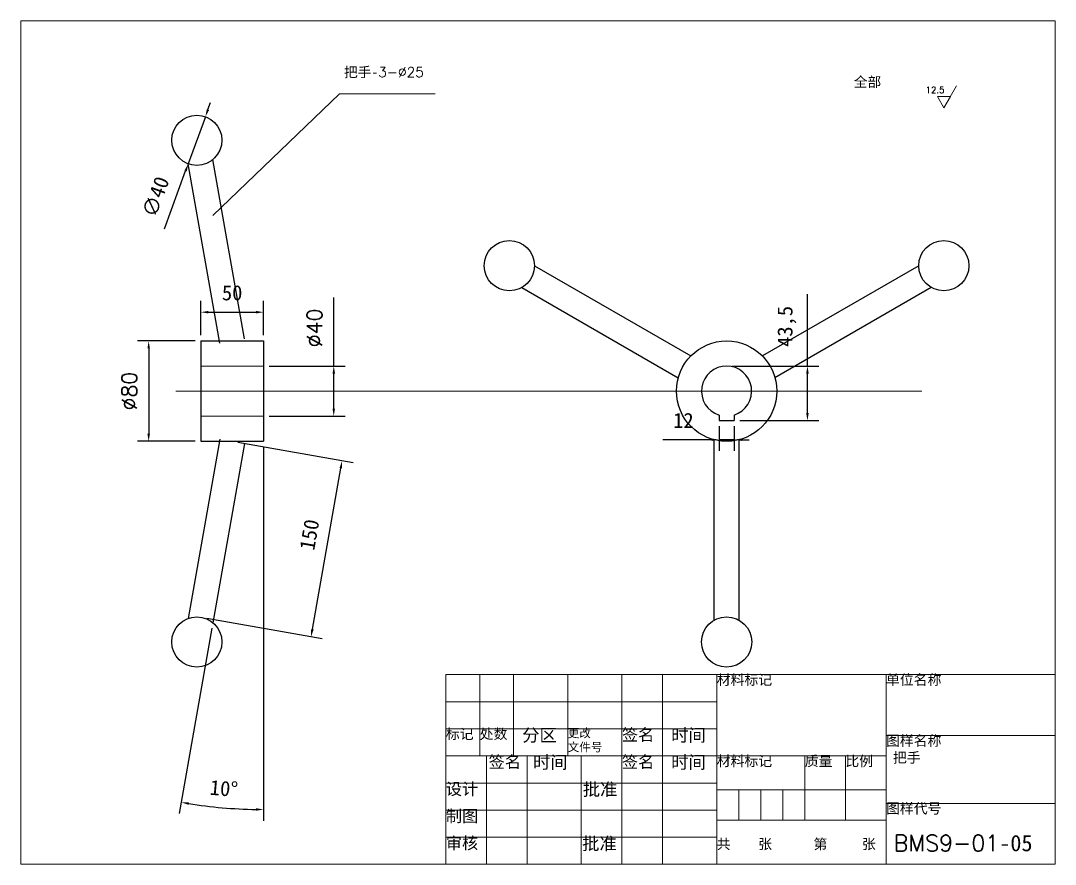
# Model space of a CAD drawing. Header units: millimetres. Extents: x 27179 to 44376, y -2108 to 7885.
# Drawn here: x 30071 to 30896, y 2471 to 3144 of the extents above; entities that cross this region are included whole.
import ezdxf
from ezdxf.lldxf.tags import DXFTag

# ---------------------------------------------------------------- set-up
doc = ezdxf.new("R2010")
doc.units = ezdxf.units.MM
doc.layers.add('中心线层', color=1, linetype='CENTER', lineweight=9)
doc.layers.add('标注层', color=5, linetype='Continuous', lineweight=9)
doc.styles.get("Standard").update_dxf_attribs({"font": ''})
doc.styles.get('Standard').set_extended_font_data('SimSun')
tags = doc.linetypes.add('ACAD_ISO03W100', pattern=[30, 12, -18]).pattern_tags.tags
tags[6:7] = [DXFTag(74, 4), DXFTag(75, 0), DXFTag(340, '0'), DXFTag(46, 1.0), DXFTag(50, 0.0), DXFTag(44, 0.0), DXFTag(45, 0.0)]
tags[4:5] = [DXFTag(74, 4), DXFTag(75, 0), DXFTag(340, '0'), DXFTag(46, 1.0), DXFTag(50, 0.0), DXFTag(44, 0.0), DXFTag(45, 0.0)]
tags = doc.linetypes.add('CENTER', pattern=[50.8, 31.75, -6.35, 6.35, -6.35]).pattern_tags.tags
tags[10:11] = [DXFTag(74, 4), DXFTag(75, 0), DXFTag(340, '0'), DXFTag(46, 1.0), DXFTag(50, 0.0), DXFTag(44, 0.0), DXFTag(45, 0.0)]
tags[8:9] = [DXFTag(74, 4), DXFTag(75, 0), DXFTag(340, '0'), DXFTag(46, 1.0), DXFTag(50, 0.0), DXFTag(44, 0.0), DXFTag(45, 0.0)]
tags[6:7] = [DXFTag(74, 4), DXFTag(75, 0), DXFTag(340, '0'), DXFTag(46, 1.0), DXFTag(50, 0.0), DXFTag(44, 0.0), DXFTag(45, 0.0)]
tags[4:5] = [DXFTag(74, 4), DXFTag(75, 0), DXFTag(340, '0'), DXFTag(46, 1.0), DXFTag(50, 0.0), DXFTag(44, 0.0), DXFTag(45, 0.0)]
doc.dimstyles.new('ISO-25', dxfattribs={"dimscale": 20, "dimtxt": 2.5, "dimasz": 2.5, "dimexe": 1.25, "dimexo": 0.625, "dimtad": 1, "dimtxsty": 'Standard', "dimcen": 2.5, "dimadec": 0, "dimazin": 0, "dimtfac": 1, "dimtmove": 0, "dimatfit": 3, "dimfxl": 1, "dimarcsym": 0})

# ---------------------------------------------------------------- blocks, each defined once
blk = doc.blocks.new('*D64')
at = {"layer": 'Defpoints', "color": 0, "lineweight": 9, "transparency": 16777216}
for p in [(30264.4, 2911.32), (30214.4, 2888.4), (30264.4, 2888.4)]:
    blk.add_point(p, dxfattribs=at)
at = {"layer": '标注层', "color": 0, "lineweight": -2, "transparency": 16777216}
for p, q in [((30214.4, 2892.9), (30214.4, 2920.32)), ((30264.4, 2892.9), (30264.4, 2920.32)), ((30220.4, 2911.32), (30258.4, 2911.32))]:
    blk.add_line(p, q, dxfattribs=at)
at = {"layer": '标注层', "color": 0, "lineweight": 9, "transparency": 16777216}
for points in [[(30220.4, 2912.32), (30220.4, 2910.32), (30214.4, 2911.32)], [(30258.4, 2912.32), (30258.4, 2910.32), (30264.4, 2911.32)]]:
    blk.add_solid(points, dxfattribs=at)
at = {"layer": '标注层', "color": 0, "transparency": 16777216, "insert": (30239.4, 2926.7), "char_height": 12, "attachment_point": 5}
blk.add_mtext('50', dxfattribs=at)
blk = doc.blocks.new('*D65')
at = {"layer": 'Defpoints', "color": 0, "lineweight": 9, "transparency": 16777216}
for p in [(30214.4, 2888.4), (30172.82, 2808.4), (30214.4, 2808.4)]:
    blk.add_point(p, dxfattribs=at)
at = {"layer": '标注层', "color": 0, "lineweight": -2, "transparency": 16777216}
for p, q in [((30209.9, 2888.4), (30163.82, 2888.4)), ((30172.82, 2882.4), (30172.82, 2814.4)), ((30209.9, 2808.4), (30163.82, 2808.4))]:
    blk.add_line(p, q, dxfattribs=at)
at = {"layer": '标注层', "color": 0, "lineweight": 9, "transparency": 16777216}
for points in [[(30171.82, 2882.4), (30173.82, 2882.4), (30172.82, 2888.4)], [(30171.82, 2814.4), (30173.82, 2814.4), (30172.82, 2808.4)]]:
    blk.add_solid(points, dxfattribs=at)
at = {"layer": '标注层', "color": 0, "transparency": 16777216, "insert": (30157.45, 2848.4), "char_height": 12, "attachment_point": 5, "rotation": 90}
blk.add_mtext('{\\Ftxt.shx|c0;%%C80}', dxfattribs=at)
blk = doc.blocks.new('*D66')
at = {"layer": 'Defpoints', "color": 0, "lineweight": 9, "transparency": 16777216}
for p in [(30264.4, 2888.4), (30249.25, 2806.67), (30264.4, 2808.4), (30224.05, 2663.72), (30220.55, 2517.38)]:
    blk.add_point(p, dxfattribs=at)
at = {"layer": '标注层', "color": 0, "lineweight": -2, "transparency": 16777216}
for p, q in [((30264.4, 2803.9), (30264.4, 2505.83)), ((30223.27, 2659.29), (30197.24, 2511.71))]:
    blk.add_line(p, q, dxfattribs=at)
blk.add_arc((30264.4, 2892.6), 377.77, 260.91003, 269.08997, dxfattribs=at)
at = {"layer": '标注层', "color": 0, "lineweight": 9, "transparency": 16777216}
for points in [[(30204.56, 2518.59), (30204.89, 2520.56), (30198.8, 2520.57)], [(30258.41, 2515.88), (30258.4, 2513.88), (30264.4, 2514.83)]]:
    blk.add_solid(points, dxfattribs=at)
at = {"layer": '标注层', "color": 0, "transparency": 16777216, "insert": (30232.82, 2531.58), "char_height": 12, "attachment_point": 5, "rotation": 355}
blk.add_mtext('10°', dxfattribs=at)
blk = doc.blocks.new('*D67')
at = {"layer": 'Defpoints', "color": 0, "lineweight": 9, "transparency": 16777216}
for p in [(30218.03, 3067.2), (30204.35, 3029.61)]:
    blk.add_point(p, dxfattribs=at)
at = {"layer": '标注层', "color": 0, "lineweight": -2, "transparency": 16777216}
for p, q in [((30220.08, 3072.83), (30222.14, 3078.47)), ((30218.03, 3067.2), (30204.35, 3029.61)), ((30185.49, 2977.78), (30202.3, 3023.97))]:
    blk.add_line(p, q, dxfattribs=at)
at = {"layer": '标注层', "color": 0, "lineweight": 9, "transparency": 16777216}
for points in [[(30219.14, 3073.18), (30221.02, 3072.49), (30218.03, 3067.2)], [(30201.36, 3024.31), (30203.24, 3023.63), (30204.35, 3029.61)]]:
    blk.add_solid(points, dxfattribs=at)
at = {"layer": '标注层', "color": 0, "transparency": 16777216, "insert": (30178.42, 3003.32), "char_height": 12, "attachment_point": 5, "rotation": 70}
blk.add_mtext('∅40', dxfattribs=at)
blk = doc.blocks.new('*D68')
at = {"layer": 'Defpoints', "color": 0, "lineweight": 9, "transparency": 16777216}
for p in [(30627.66, 2824.9), (30639.66, 2824.9), (30627.66, 2809.67)]:
    blk.add_point(p, dxfattribs=at)
at = {"layer": '标注层', "color": 0, "lineweight": -2, "transparency": 16777216}
for p, q in [((30627.66, 2820.4), (30627.66, 2800.67)), ((30639.66, 2820.4), (30639.66, 2800.67)), ((30621.66, 2809.67), (30582.84, 2809.67)), ((30639.66, 2809.67), (30627.66, 2809.67)), ((30645.66, 2809.67), (30651.66, 2809.67))]:
    blk.add_line(p, q, dxfattribs=at)
at = {"layer": '标注层', "color": 0, "lineweight": 9, "transparency": 16777216}
for points in [[(30621.66, 2810.67), (30621.66, 2808.67), (30627.66, 2809.67)], [(30645.66, 2810.67), (30645.66, 2808.67), (30639.66, 2809.67)]]:
    blk.add_solid(points, dxfattribs=at)
at = {"layer": '标注层', "color": 0, "transparency": 16777216, "insert": (30599.25, 2825.05), "char_height": 12, "attachment_point": 5}
blk.add_mtext('12', dxfattribs=at)
blk = doc.blocks.new('*D69')
at = {"layer": 'Defpoints', "color": 0, "lineweight": 9, "transparency": 16777216}
for p in [(30633.66, 2868.4), (30698.14, 2868.4), (30639.66, 2824.9)]:
    blk.add_point(p, dxfattribs=at)
at = {"layer": '标注层', "color": 0, "lineweight": -2, "transparency": 16777216}
for p, q in [((30698.14, 2868.4), (30698.14, 2925.62)), ((30638.16, 2868.4), (30707.14, 2868.4)), ((30698.14, 2830.9), (30698.14, 2862.4)), ((30644.16, 2824.9), (30707.14, 2824.9))]:
    blk.add_line(p, q, dxfattribs=at)
at = {"layer": '标注层', "color": 0, "lineweight": 9, "transparency": 16777216}
for points in [[(30697.14, 2862.4), (30699.14, 2862.4), (30698.14, 2868.4)], [(30697.14, 2830.9), (30699.14, 2830.9), (30698.14, 2824.9)]]:
    blk.add_solid(points, dxfattribs=at)
at = {"layer": '标注层', "color": 0, "transparency": 16777216, "insert": (30681.77, 2900.01), "char_height": 12, "attachment_point": 5, "rotation": 90}
blk.add_mtext('43,5', dxfattribs=at)
blk = doc.blocks.new('*D72')
at = {"layer": 'Defpoints', "color": 0, "lineweight": 9, "transparency": 16777216}
for p in [(30239.4, 2808.4), (30327.08, 2792.94), (30214.66, 2668.1)]:
    blk.add_point(p, dxfattribs=at)
at = {"layer": '标注层', "color": 0, "lineweight": -2, "transparency": 16777216}
for p, q in [((30243.83, 2807.62), (30335.94, 2791.38)), ((30303.38, 2658.55), (30326.04, 2787.03)), ((30219.1, 2667.32), (30311.21, 2651.08))]:
    blk.add_line(p, q, dxfattribs=at)
at = {"layer": '标注层', "color": 0, "lineweight": 9, "transparency": 16777216}
for points in [[(30325.05, 2787.21), (30327.02, 2786.86), (30327.08, 2792.94)], [(30302.4, 2658.72), (30304.37, 2658.37), (30302.34, 2652.64)]]:
    blk.add_solid(points, dxfattribs=at)
at = {"layer": '标注层', "color": 0, "transparency": 16777216, "insert": (30301.06, 2733.93), "char_height": 12, "attachment_point": 5, "rotation": 80}
blk.add_mtext('150', dxfattribs=at)
blk = doc.blocks.new('*D73')
at = {"layer": 'Defpoints', "color": 0, "lineweight": 9, "transparency": 16777216}
for p in [(30264.4, 2868.4), (30320.41, 2868.4), (30264.4, 2828.4)]:
    blk.add_point(p, dxfattribs=at)
at = {"layer": '标注层', "color": 0, "lineweight": -2, "transparency": 16777216}
for p, q in [((30320.41, 2868.4), (30320.41, 2923.15)), ((30268.9, 2868.4), (30329.41, 2868.4)), ((30320.41, 2834.4), (30320.41, 2862.4)), ((30268.9, 2828.4), (30329.41, 2828.4))]:
    blk.add_line(p, q, dxfattribs=at)
at = {"layer": '标注层', "color": 0, "lineweight": 9, "transparency": 16777216}
for points in [[(30319.41, 2862.4), (30321.41, 2862.4), (30320.41, 2868.4)], [(30319.41, 2834.4), (30321.41, 2834.4), (30320.41, 2828.4)]]:
    blk.add_solid(points, dxfattribs=at)
at = {"layer": '标注层', "color": 0, "transparency": 16777216, "insert": (30305.04, 2898.78), "char_height": 12, "attachment_point": 5, "rotation": 90}
blk.add_mtext('{\\Ftxt.shx|c0;%%C40}', dxfattribs=at)

msp = doc.modelspace()

# ---------------------------------------------------------------- linework, layer by layer
at = {"color": 5, "lineweight": 9}
for p, q in [((30806.984, 3074.359), (30817.115, 3091.906)), ((30223.891, 2988.49), (30324.981, 3085.344)), ((30324.981, 3085.344), (30401.145, 3085.344))]:
    msp.add_line(p, q, dxfattribs=at)
for p, q in [((30229.555, 2886.666), (30204.351, 3029.609)), ((30249.251, 2890.139), (30224.047, 3033.082)), ((30480.456, 2948.403), (30605.12, 2876.428)), ((30786.866, 2948.403), (30662.202, 2876.428)), ((30470.456, 2931.082), (30595.12, 2859.107)), ((30796.866, 2931.082), (30672.202, 2859.107)), ((30214.403, 2888.403), (30264.403, 2888.403)), ((30214.403, 2888.403), (30214.403, 2808.403)), ((30264.403, 2888.403), (30264.403, 2808.403)), ((30627.661, 2829.324), (30627.661, 2824.903)), ((30627.661, 2824.903), (30639.661, 2824.903)), ((30639.661, 2829.324), (30639.661, 2824.903)), ((30229.555, 2810.139), (30204.351, 2667.196)), ((30214.403, 2808.403), (30264.403, 2808.403)), ((30249.251, 2806.666), (30224.047, 2663.723)), ((30623.661, 2665.723), (30623.661, 2809.673)), ((30643.661, 2665.723), (30643.661, 2809.673))]:
    msp.add_line(p, q)
at = {"linetype": 'ACAD_ISO03W100', "lineweight": 5, "ltscale": 0.5}
for p, q in [((30214.403, 2868.403), (30264.403, 2868.403)), ((30214.403, 2828.403), (30264.403, 2828.403))]:
    msp.add_line(p, q, dxfattribs=at)
at = {"lineweight": 9}
for p, q in [((30409.792, 2622.363), (30895.792, 2622.363)), ((30409.792, 2622.363), (30409.792, 2471.163)), ((30436.792, 2622.363), (30436.792, 2557.563)), ((30463.792, 2622.363), (30463.792, 2557.563)), ((30506.992, 2622.363), (30506.992, 2557.563)), ((30550.192, 2622.363), (30550.192, 2471.163)), ((30582.592, 2622.363), (30582.592, 2471.163)), ((30625.792, 2622.363), (30625.792, 2471.163)), ((30760.792, 2622.363), (30760.792, 2471.163)), ((30895.792, 2622.363), (30895.792, 2471.163)), ((30409.792, 2600.763), (30625.792, 2600.763)), ((30409.792, 2579.163), (30625.792, 2579.163)), ((30760.792, 2573.763), (30895.792, 2573.763)), ((30409.792, 2557.563), (30625.792, 2557.563)), ((30442.192, 2557.563), (30442.192, 2471.163)), ((30474.592, 2557.563), (30474.592, 2471.163)), ((30517.792, 2557.563), (30517.792, 2471.163)), ((30625.792, 2557.563), (30760.792, 2557.563)), ((30695.992, 2557.563), (30695.992, 2506.263)), ((30728.392, 2557.563), (30728.392, 2506.263)), ((30409.792, 2535.963), (30625.792, 2535.963)), ((30625.792, 2530.563), (30760.792, 2530.563)), ((30643.342, 2530.563), (30643.342, 2506.263)), ((30660.892, 2530.563), (30660.892, 2506.263)), ((30678.442, 2530.563), (30678.442, 2506.263)), ((30760.792, 2519.763), (30895.792, 2519.763)), ((30409.792, 2514.363), (30625.792, 2514.363)), ((30625.792, 2506.263), (30760.792, 2506.263)), ((30409.792, 2492.763), (30625.792, 2492.763)), ((30409.792, 2471.163), (30895.792, 2471.163))]:
    msp.add_line(p, q, dxfattribs=at)
msp.add_lwpolyline([(30070.759, 3143.72), (30895.792, 3143.72), (30895.792, 2471.163), (30070.759, 2471.163)], close=True, dxfattribs=at)
at = {"color": 5, "lineweight": 9}
msp.add_lwpolyline([(30806.984, 3074.359), (30812.143, 3083.295), (30801.824, 3083.295)], close=True, dxfattribs=at)
for centre, radius in [((30211.191, 3048.403), 20), ((30460.456, 2948.403), 20), ((30806.866, 2948.403), 20), ((30633.661, 2848.403), 40), ((30211.191, 2648.403), 20), ((30633.661, 2648.403), 20)]:
    msp.add_circle(centre, radius)
at = {"lineweight": -3}
msp.add_arc((30633.661, 2848.403), 20, 287.457603, 252.542397, dxfattribs=at)
at = {"layer": '中心线层'}
msp.add_line((30194.403, 2848.403), (30789.44, 2848.403), dxfattribs=at)

# ---------------------------------------------------------------- texts
at = {"lineweight": 9}
msp.add_text('共    张      第     张', height=8.1, dxfattribs=at).set_placement((30625.792, 2483.313))
at = {"color": 5, "lineweight": 9, "insert": (30792.383, 3091.062), "char_height": 5, "width": 19.66658, "attachment_point": 1}
msp.add_mtext('{\\Ftxt.shx|c0;12.5}', dxfattribs=at)
at = {"lineweight": 9, "attachment_point": 1}
for s, insert, char_height, width in [('{\\fSimSun|b0|i0|c134|p54;单位名称}', (30760.792, 2622.363), 8.1, 135), ('{\\fSimSun|b0|i0|c134|p54;材料标记}', (30625.792, 2622.363), 8.1, 135), ('{\\fSimSun|b0|i0|c134|p54;标记}', (30409.792, 2579.163), 8.1, 27), ('{\\fSimSun|b0|i0|c134|p54;处数}', (30436.792, 2579.163), 8.1, 27), ('{\\fSimSun|b0|i0|c134|p54;\\H1.071x; 分区}', (30463.792, 2579.163), 9.45, 43.2), ('{\\fSimSun|b0|i0|c134|p54;更改\\P文件号}', (30506.992, 2579.163), 6.75, 43.2), ('{\\fSimSun|b0|i0|c134|p54;签名}', (30550.192, 2579.163), 9.45, 27), ('{\\fSimSun|b0|i0|c134|p54;\\H1.071x; 时间}', (30582.592, 2579.163), 9.45, 43.2), ('{\\fSimSun|b0|i0|c134|p54;图样名称\\P 把手}', (30760.792, 2573.763), 8.1, 135), ('{\\fSimSun|b0|i0|c134|p54;签名}', (30443.895, 2557.563), 9.45, 27), ('{\\fSimSun|b0|i0|c134|p54;\\H1.071x; 时间}', (30472.417, 2557.563), 9.45, 43.2), ('{\\fSimSun|b0|i0|c134|p54;签名}', (30550.192, 2557.563), 9.45, 27), ('{\\fSimSun|b0|i0|c134|p54;\\H1.071x; 时间}', (30582.592, 2557.563), 9.45, 43.2), ('{\\fSimSun|b0|i0|c134|p54;材料标记}', (30625.792, 2557.563), 8.1, 135), ('{\\fSimSun|b0|i0|c134|p54;质量}', (30695.992, 2557.563), 8.1, 27), ('{\\fSimSun|b0|i0|c134|p54;比例}', (30728.392, 2557.563), 8.1, 27), ('{\\fSimSun|b0|i0|c134|p54;设计}', (30409.792, 2535.963), 9.45, 27), ('{\\fSimSun|b0|i0|c134|p54;\\H1.071x; 批准}', (30512.066, 2535.963), 9.45, 43.2), ('{\\fSimSun|b0|i0|c134|p54;图样代号}', (30760.792, 2519.763), 8.1, 135), ('{\\fSimSun|b0|i0|c134|p54;制图}', (30409.792, 2514.363), 9.45, 27), ('{\\fSimSun|b0|i0|c134|p54;审核}', (30409.792, 2492.763), 9.45, 27), ('{\\fSimSun|b0|i0|c134|p54;\\H1.071x; 批准}', (30511.558, 2492.763), 9.45, 43.2), (' {\\Ftxt.shx|c0;BMS9-01}-05', (30758.121, 2494.572), 13, 412.5)]:
    msp.add_mtext(s, dxfattribs=dict(at, insert=insert, char_height=char_height, width=width))
at = {"layer": '标注层', "char_height": 8, "width": 232.59167, "attachment_point": 1}
for s, insert in [('{\\C5;把手-\\Ftxt.shx|c0;3-%%c25}', (30328.62, 3106.733)), ('全部', (30735.093, 3098.881))]:
    msp.add_mtext(s, dxfattribs=dict(at, insert=insert))

# ---------------------------------------------------------------- dimensions: what is measured, and where the dimension line sits
at = {"layer": '标注层'}
dim = msp.add_diameter_dim_2p(p1=(30218.031, 3067.196), p2=(30204.351, 3029.609), dimstyle='ISO-25', override={"dimscale": 15, "dimtxt": 0.8, "dimasz": 0.4, "dimexe": 0.6, "dimexo": 0.3}, dxfattribs=at)
dim.commit()
dim.dimension.update_dxf_attribs({"geometry": '*D67', "text_midpoint": (30178.42, 3003.317)})
for base, p1, p2, picture, middle in [((30264.403, 2911.325), (30214.403, 2888.403), (30264.403, 2888.403), '*D64', (30239.403, 2926.7)), ((30627.661, 2809.673), (30639.661, 2824.903), (30627.661, 2824.903), '*D68', (30599.252, 2825.048))]:
    dim = msp.add_linear_dim(base=base, p1=p1, p2=p2, dimstyle='ISO-25', override={"dimscale": 15, "dimtxt": 0.8, "dimasz": 0.4, "dimexe": 0.6, "dimexo": 0.3}, dxfattribs=at)
    dim.commit()
    dim.dimension.update_dxf_attribs({"geometry": picture, "text_midpoint": middle})
for base, p1, p2, picture, middle in [((30320.414, 2868.403), (30264.403, 2828.403), (30264.403, 2868.403), '*D73', (30305.039, 2898.778)), ((30172.824, 2808.403), (30214.403, 2888.403), (30214.403, 2808.403), '*D65', (30157.449, 2848.403))]:
    dim = msp.add_linear_dim(base=base, p1=p1, p2=p2, angle=90, text='{\\Ftxt.shx|c0;%%C<>}', dimstyle='ISO-25', override={"dimscale": 15, "dimtxt": 0.8, "dimasz": 0.4, "dimexe": 0.6, "dimexo": 0.3}, dxfattribs=at)
    dim.commit()
    dim.dimension.update_dxf_attribs({"geometry": picture, "text_midpoint": middle})
dim = msp.add_linear_dim(base=(30698.143, 2868.403), p1=(30639.661, 2824.903), p2=(30633.661, 2868.403), angle=90, dimstyle='ISO-25', override={"dimscale": 15, "dimtxt": 0.8, "dimasz": 0.4, "dimexe": 0.6, "dimexo": 0.3}, dxfattribs=at)
dim.commit()
dim.dimension.update_dxf_attribs({"geometry": '*D69', "text_midpoint": (30681.768, 2900.011)})
dim = msp.add_angular_dim_2l(base=(30220.547, 2517.384), line1=((30264.403, 2888.403), (30264.403, 2808.403)), line2=((30249.251, 2806.666), (30224.047, 2663.723)), dimstyle='ISO-25', override={"dimscale": 15, "dimtxt": 0.8, "dimasz": 0.4, "dimexe": 0.6, "dimexo": 0.3}, dxfattribs=at)
dim.commit()
dim.dimension.update_dxf_attribs({"geometry": '*D66', "text_midpoint": (30232.819, 2531.584)})
dim = msp.add_linear_dim(base=(30327.082, 2792.943), p1=(30214.664, 2668.099), p2=(30239.403, 2808.403), angle=80, text='150', dimstyle='ISO-25', override={"dimscale": 15, "dimtxt": 0.8, "dimasz": 0.4, "dimexe": 0.6, "dimexo": 0.3}, dxfattribs=at)
dim.commit()
dim.dimension.update_dxf_attribs({"geometry": '*D72', "text_midpoint": (30316.205, 2731.257), "dimtype": 161})

doc.saveas('drawing.dxf')
